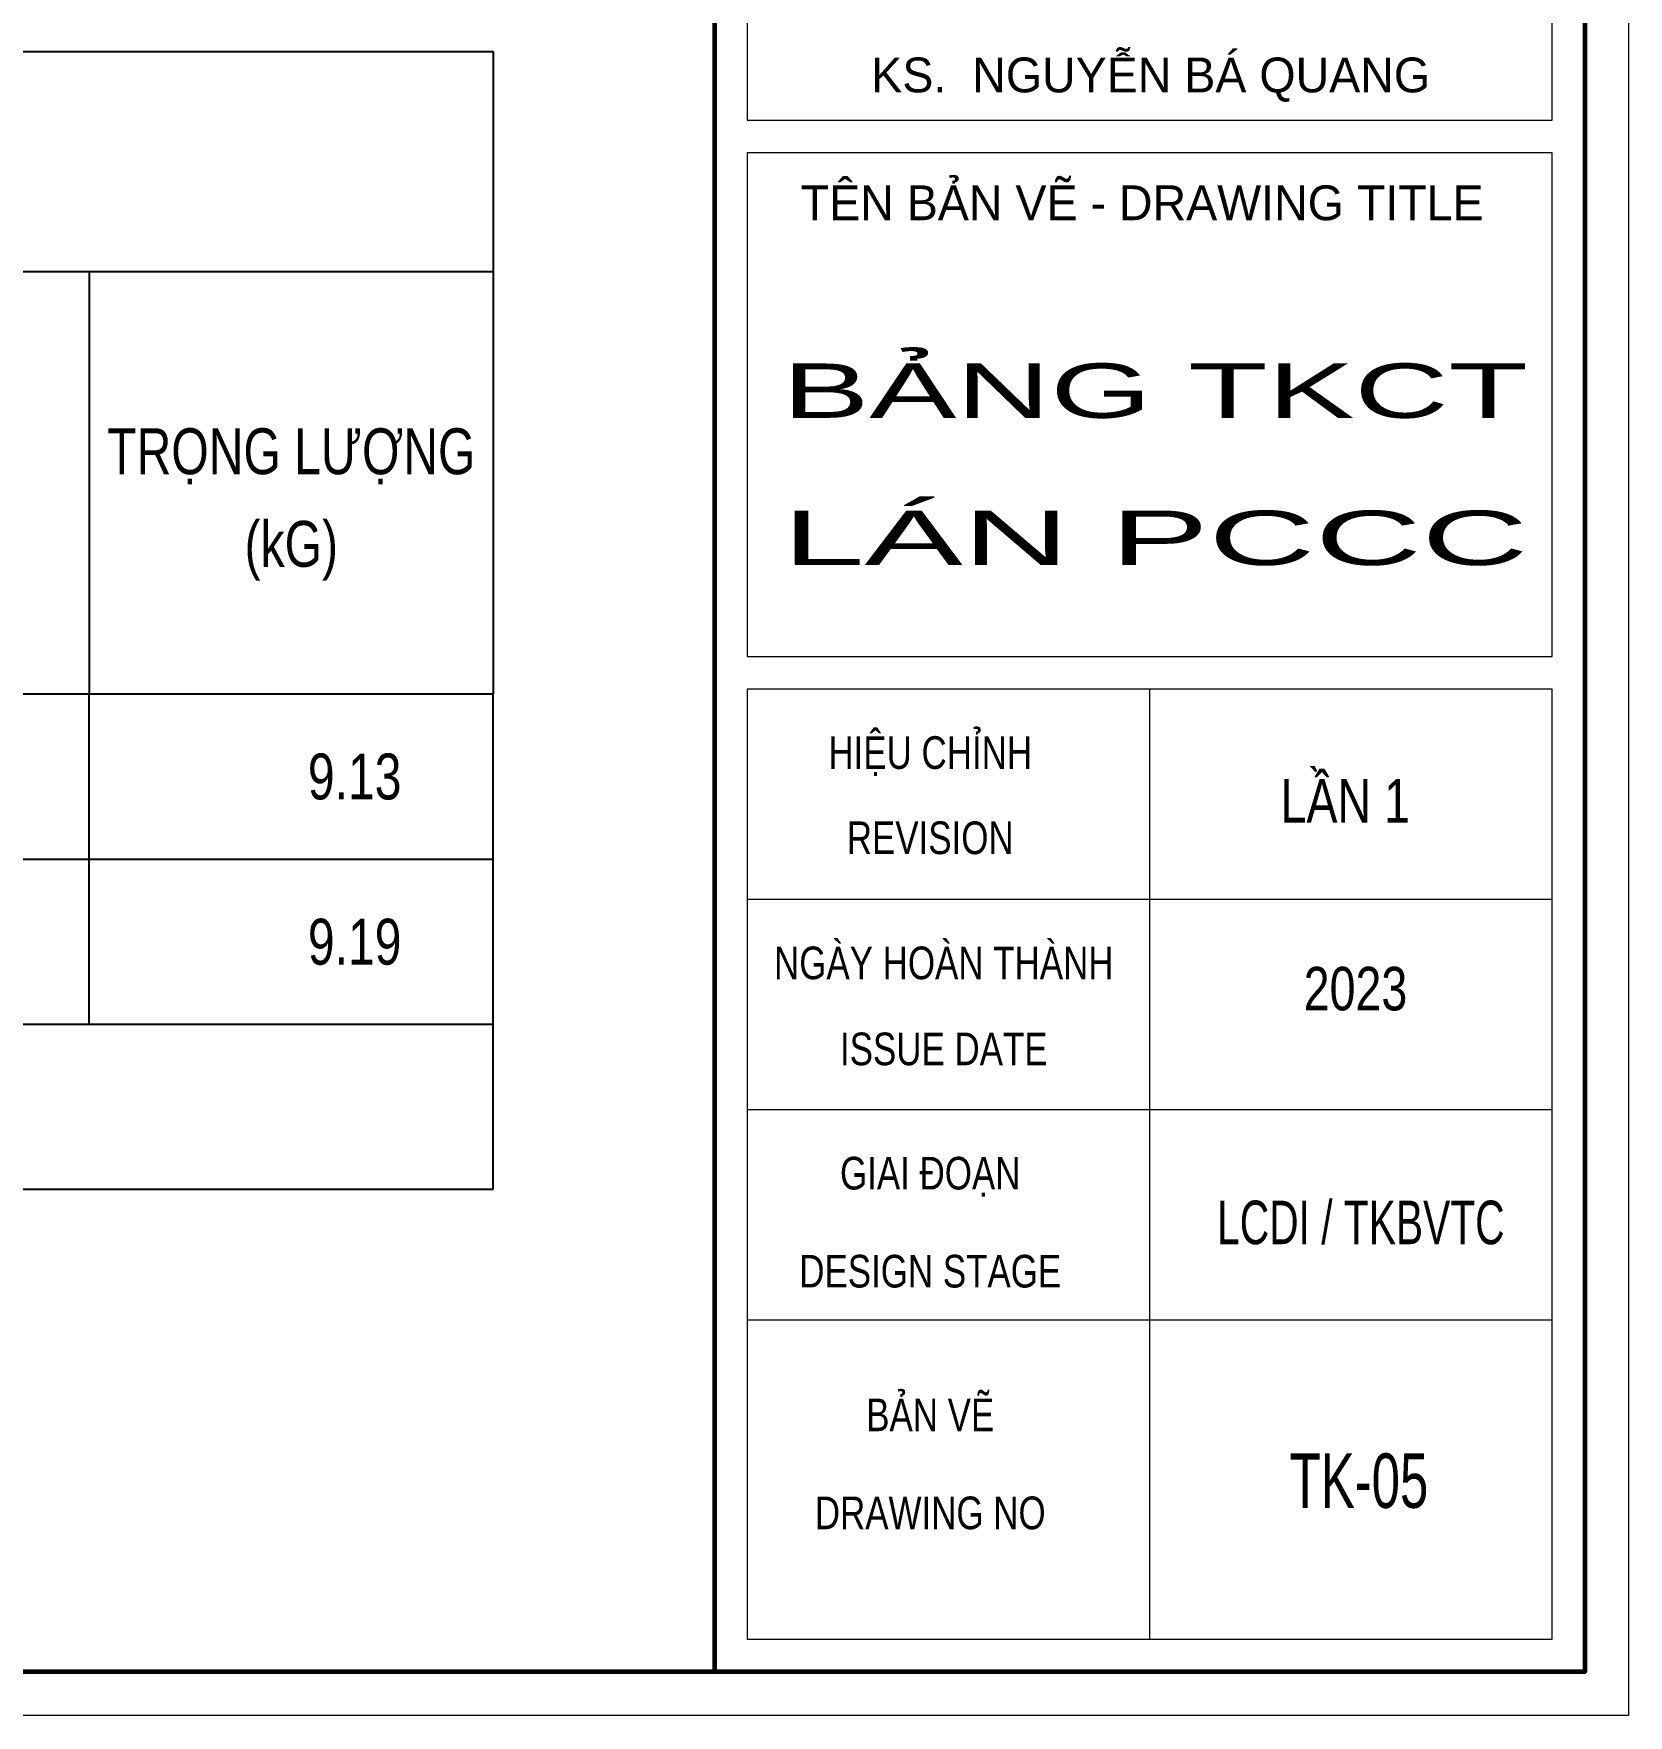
# Model space of a CAD drawing. Header units: millimetres. Extents: x -182770 to 489476, y -561170 to -280028.
# Drawn here: x 485812 to 489476, y -527439 to -523574 of the extents above; entities that cross this region are included whole.
import ezdxf
from ezdxf.enums import TextEntityAlignment as Align

# ---------------------------------------------------------------- set-up
doc = ezdxf.new("R2010")
doc.units = ezdxf.units.MM
doc.header["$MEASUREMENT"] = 0
doc.layers.get('Defpoints').update_dxf_attribs({"color": 1})
for name, color, linetype in [('KCS_BORDER', 3, 'Continuous'), ('KCS_TEXT_TK', 2, 'Continuous'), ('KCS_THONGKE', 2, 'Continuous'), ('KCS_THONGKE_THIN', 5, 'Continuous')]:
    doc.layers.add(name, color=color, linetype=linetype)
for name, color, linetype, lineweight in [('Khungten_LCDI', 7, 'Continuous', 5), ('LC Net thay', 63, 'Continuous', 25), ('LC Text1', 3, 'Continuous', 20)]:
    doc.layers.add(name, color=color, linetype=linetype, lineweight=lineweight)
doc.styles.add('KCS_SMTEXT', font='arial.ttf', dxfattribs={"width": 0.7})
doc.styles.add('Khungten', font='VHAVAN.TTF', dxfattribs={"width": 0.9, "height": 5000})
doc.styles.add('LC 1', font='VHAVANB.TTF')
doc.styles.add('Title', font='VHBLACK.TTF', dxfattribs={"width": 0.8})
doc.styles.add('VNAVANTH', font='VHAVANB.TTF', dxfattribs={"width": 0.6})

# ---------------------------------------------------------------- blocks, each defined once
blk = doc.blocks.new('lcdi fix')
at = {"layer": 'Defpoints', "lineweight": 0}
blk.add_lwpolyline([(-1200, -14850), (-1200, 14850), (40800, 14850), (40800, -14850)], close=True, dxfattribs=at)
at = {"layer": 'Khungten_LCDI', "color": 5, "lineweight": 60}
blk.add_line((36600, 14650), (36600, -14650), dxfattribs=at)
at = {"layer": 'Khungten_LCDI', "color": 5, "lineweight": 25}
blk.add_line((40600, -14650), (40600, 14650), dxfattribs=at)
at = {"layer": 'Khungten_LCDI', "color": 9, "lineweight": 15}
for p, q in [((38600, -10133.4), (38600, -14500)), ((40450, -11100), (36750, -11100)), ((40450, -12066.7), (36750, -12066.7)), ((40450, -13033.3), (36750, -13033.3))]:
    blk.add_line(p, q, dxfattribs=at)
at = {"layer": 'Khungten_LCDI', "color": 5, "lineweight": 60}
blk.add_lwpolyline([(0, -14650), (0, 14650), (40600, 14650), (40600, -14650)], close=True, dxfattribs=at)
at = {"layer": 'Khungten_LCDI', "color": 9, "lineweight": 15}
for points in [[(36750, -7517.3), (40450, -7517.3), (40450, -5526.4), (36750, -5526.4)], [(36750, -9983.4), (40450, -9983.4), (40450, -7667.3), (36750, -7667.3)], [(36750, -14500), (40450, -14500), (40450, -10133.4), (36750, -10133.4)]]:
    blk.add_lwpolyline(points, close=True, dxfattribs=at)
at = {"color": 7}
for s, style, p in [('ks.  NGUYÔN B¸ QUANG', 'VNAVANTH', (38604.8, -7389.6)), ('tªn b¶n vÏ - drawing title', 'Khungten', (38565.6, -7977.2))]:
    blk.add_text(s, height=160, dxfattribs=dict(at, style=style)).set_placement(p, align=Align.CENTER)
for s, height, style, width, p in [('hiÖu chØnh', 150, 'Khungten', 0.8, (37591.7, -10499.4)), ('revision', 150, 'Khungten', 0.8, (37591.7, -10891)), ('ngµy hoµn thµnh', 150, 'Khungten', 0.8, (37654, -11466.1)), ('issue date', 150, 'Khungten', 0.8, (37654, -11861.5)), ('giai ®o¹n', 150, 'Khungten', 0.8, (37591.7, -12432.7)), ('lcdi / tkBVTC', 200, 'Title', 0.7, (39570.6, -12684.1)), ('design stage', 150, 'Khungten', 0.8, (37591.7, -12883.2)), ('b¶n vÏ', 150, 'Khungten', 0.8, (37591.7, -13543.7)), ('drawing nO', 150, 'Khungten', 0.8, (37591.7, -13994.2))]:
    blk.add_text(s, height=height, dxfattribs=dict(at, style=style, width=width)).set_placement(p, align=Align.CENTER)
at = {"color": 7, "style": 'Khungten', "width": 0.8}
for tag, p in [('REVISION', (39498.8, -10746.3)), ('NGAYHT', (39546.1, -11609.4))]:
    blk.add_attdef(tag, text='', height=200, dxfattribs=at).set_placement(p, align=Align.CENTER)
at = {"layer": 'LC Text1', "color": 3, "style": 'LC 1', "width": 1.834006}
for tag, p, p2 in [('TENBANVE1', (36912.7, -8885.8), (40339.1, -8885.8)), ('TENBANVE2', (36912.7, -9562.5), (40339.1, -9562.5))]:
    blk.add_attdef(tag, text='', height=250, dxfattribs=at).set_placement(p, p2, align=Align.FIT)
at = {"layer": 'LC Text1', "style": 'Title', "width": 0.7}
blk.add_attdef('SOBANVE', text='', height=250, dxfattribs=at).set_placement((39562, -13896.2), align=Align.CENTER)
blk = doc.blocks.new('TK_4')
at = {"layer": 'KCS_THONGKE'}
for p, q in [((152, 0), (152, 9)), ((174, 0), (174, 9))]:
    blk.add_line(p, q, dxfattribs=at)
at = {"layer": 'KCS_THONGKE_THIN'}
blk.add_line((0, 0), (174, 0), dxfattribs=at)
at = {"layer": 'KCS_THONGKE', "style": 'KCS_SMTEXT', "width": 0.75}
for tag, p in [('M', (29.675, 6.001)), ('M', (50.825, 6.001)), ('SH', (4.999, 4.5)), ('L2', (40.25, 4.501)), ('DK', (76.75, 4.5))]:
    blk.add_attdef(tag, text='', height=2.5, dxfattribs=at).set_placement(p, align=Align.MIDDLE)
for tag, p in [('DAI', (100, 4.501)), ('SL1', (114.5, 4.501)), ('SLA', (127, 4.501)), ('DT', (147, 4.501)), ('TL', (169, 4.501))]:
    blk.add_attdef(tag, text='', height=2.5, dxfattribs=at).set_placement(p, align=Align.MIDDLE_RIGHT)
blk = doc.blocks.new('CTK_THKL')
at = {"layer": 'KCS_THONGKE'}
for q in [(174, 9), (-15, 0)]:
    blk.add_line((174, 0), q, dxfattribs=at)
at = {"layer": 'KCS_BORDER', "color": 5, "style": 'KCS_SMTEXT', "width": 0.7}
blk.add_attdef('TYPE', (85.493, -1.496), '', height=0.025, rotation=90, dxfattribs=at)
at = {"layer": 'KCS_THONGKE', "style": 'KCS_SMTEXT', "width": 0.8}
for tag, p in [('TL1', (58.768, 1.5)), ('TL2', (88.598, 1.5)), ('TL3', (118.648, 1.5))]:
    blk.add_attdef(tag, p, '', height=2.5, dxfattribs=at)

msp = doc.modelspace()

# ---------------------------------------------------------------- linework, layer by layer
at = {"layer": 'KCS_TEXT_TK'}
for p, q in [((478894, -523614.5), (486867.9, -523614.5)), ((486867.9, -523614.5), (486867.9, -525091.1)), ((478894, -524120.7), (486867.9, -524120.7)), ((485939.7, -524120.7), (485939.7, -525091.1)), ((478894, -525091.1), (486867.9, -525091.1))]:
    msp.add_line(p, q, dxfattribs=at)

# ---------------------------------------------------------------- block references
ref = msp.add_blockref('TK_4', (479526.8, -525470.8), dxfattribs=dict(at, xscale=42.1899878399999, yscale=42.1899878399999, zscale=42.1899878399999))
ref.add_attrib('TL', '9.13', dxfattribs={"height": 105.47, "style": 'KCS_SMTEXT', "width": 0.75}).set_placement((486656.9, -525280.9), align=Align.MIDDLE_RIGHT)
at = {"layer": 'KCS_THONGKE'}
ref = msp.add_blockref('TK_4', (479526.8, -525850.5), dxfattribs=dict(at, xscale=42.1899878399999, yscale=42.1899878399999, zscale=42.1899878399999))
ref.add_attrib('TL', '9.19', dxfattribs={"height": 105.47, "style": 'KCS_SMTEXT', "width": 0.75}).set_placement((486656.9, -525660.6), align=Align.MIDDLE_RIGHT)
at = {"layer": 'KCS_THONGKE', "xscale": 42.18998784, "yscale": 42.18998784, "zscale": 42.18998784}
msp.add_blockref('CTK_THKL', (479526.8, -526230.2), dxfattribs=at)
at = {"layer": 'LC Net thay'}
ref = msp.add_blockref('lcdi fix', (469076.1, -520013.8), dxfattribs=dict(at, xscale=0.5000000000000013, yscale=0.5000000000000013, zscale=0.5000000000000013))
ref.add_attrib('TENBANVE2', 'l¸n pccc', dxfattribs={"layer": 'LC Text1', "height": 125, "style": 'Title', "width": 1.750111}).set_placement((487532.4, -524795), (489245.7, -524795), align=Align.FIT)
ref.add_attrib('NGAYHT', '2023', dxfattribs={"layer": 'LC Text1', "height": 100, "style": 'Khungten', "width": 0.8}).set_placement((488849.1, -525818.5), align=Align.CENTER)
ref.add_attrib('REVISION', 'lÇn 1', dxfattribs={"layer": 'LC Text1', "height": 100, "style": 'Khungten', "width": 0.8}).set_placement((488825.5, -525387), align=Align.CENTER)
ref.add_attrib('SOBANVE', 'tk-05', dxfattribs={"layer": 'LC Text1', "height": 125, "style": 'Title', "width": 0.7}).set_placement((488857.1, -526961.9), align=Align.CENTER)
ref.add_attrib('TENBANVE1', 'B¶NG TKCT', dxfattribs={"layer": 'LC Text1', "height": 125, "style": 'Title', "width": 1.538237}).set_placement((487532.4, -524456.7), (489245.7, -524456.7), align=Align.FIT)

# ---------------------------------------------------------------- texts
at = {"layer": 'KCS_TEXT_TK', "style": 'KCS_SMTEXT', "width": 0.75}
for s, height, p in [('TRỌNG LƯỢNG', 105.475, (486403.8, -524586.2)), ('(kG)', 105.47, (486403.8, -524799.1))]:
    msp.add_text(s, height=height, dxfattribs=at).set_placement(p, align=Align.CENTER)

doc.saveas('drawing.dxf')
